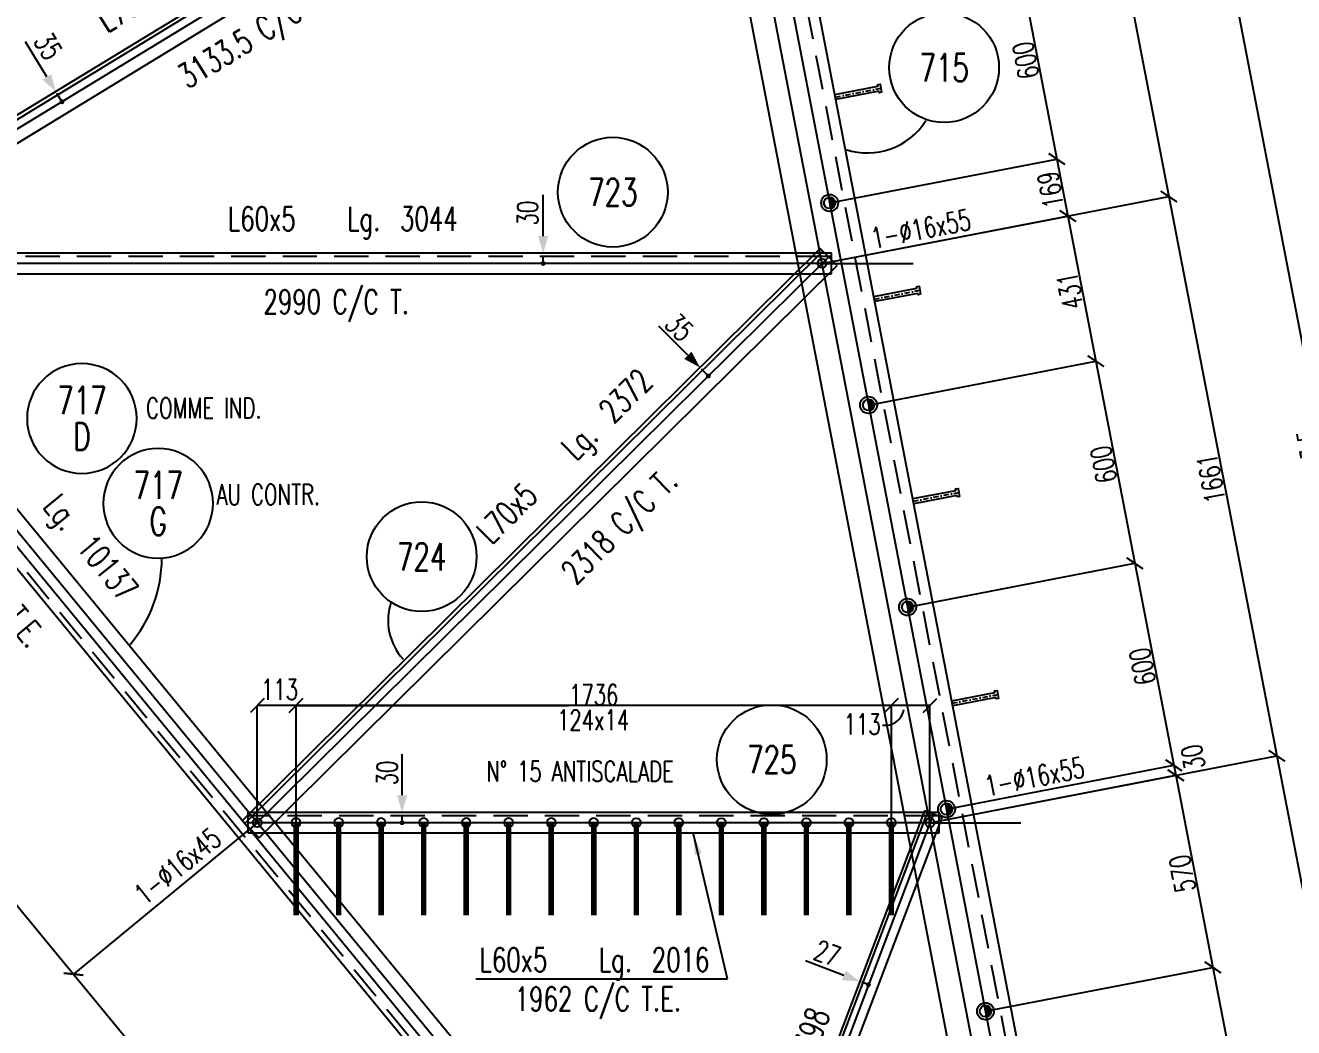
# Model space of a CAD drawing. Extents: x 686686 to 702906, y -4957 to 6593.
# Drawn here: x 693424 to 697122, y -181 to 2741 of the extents above; entities that cross this region are included whole.
import ezdxf
from ezdxf.enums import TextEntityAlignment as Align

# ---------------------------------------------------------------- set-up
doc = ezdxf.new("R2010")
doc.units = 0
doc.header["$LTSCALE"] = 200
doc.header["$MEASUREMENT"] = 0
doc.linetypes.add('DASHDOT', pattern=[1, 0.5, -0.25, 0, -0.25])
doc.linetypes.add('DASHED', pattern=[0.75, 0.5, -0.25])
doc.layers.get('0').update_dxf_attribs({"linetype": 'CONTINUOUS'})
for name, color, linetype in [('ASSI', 6, 'CONTINUOUS'), ('BOLLINI_1', 7, 'CONTINUOUS'), ('BOLLINI_5', 7, 'CONTINUOUS'), ('Echelon', 1, 'CONTINUOUS'), ('FORI', 2, 'CONTINUOUS'), ('LINEA_ANG', 2, 'CONTINUOUS'), ('LS', 7, 'CONTINUOUS'), ('MZ', 6, 'DASHDOT'), ('QT_MAL', 7, 'CONTINUOUS'), ('QT_MPR', 7, 'CONTINUOUS'), ('QT_MSP', 7, 'CONTINUOUS'), ('TESTI_A_P', 7, 'CONTINUOUS'), ('TRAT-Y', 7, 'DASHED')]:
    doc.layers.add(name, color=color, linetype=linetype)
doc.styles.add('QUOTE', font='ROMANS8.SHX', dxfattribs={"width": 0.7})
doc.styles.add('RQL', font='ROMANS8.SHX', dxfattribs={"width": 0.7})
doc.styles.add('RS', font='ROMANS8.shx', dxfattribs={"width": 0.7})
doc.styles.get("Standard").update_dxf_attribs({"font": 'ROMANS8.SHX', "width": 0.7})
doc.dimstyles.new('FRECCE1', dxfattribs={"dimtxt": 60, "dimasz": 6.66, "dimexe": 0, "dimexo": 0, "dimgap": 1, "dimtad": 1, "dimzin": 0, "dimdsep": 46, "dimtxsty": 'RS', "dimblk1": 'QUOTP', "dimblk2": 'QUOTF', "dimsah": 1, "dimcen": 0, "dimclrd": 2, "dimclre": 2, "dimclrt": 7, "dimadec": 0, "dimazin": 0, "dimtfac": 1, "dimtix": 1, "dimtmove": 2, "dimatfit": 3, "dimldrblk": 'QUOTP', "dimfxl": 1, "dimtolj": 1, "dimtzin": 0, "dimarcsym": 0})
doc.dimstyles.new('TRATTO', dxfattribs={"dimscale": 0, "dimtxt": 60, "dimasz": 40, "dimexe": 0, "dimexo": 0, "dimgap": 5, "dimtad": 1, "dimrnd": 0.5, "dimdsep": 46, "dimtxsty": 'RS', "dimblk1": 'OBLIQUE', "dimblk2": 'OBLIQUE', "dimsah": 1, "dimcen": 0.09, "dimclrd": 2, "dimclre": 2, "dimclrt": 7, "dimadec": 0, "dimazin": 0, "dimtfac": 1, "dimtix": 1, "dimtmove": 2, "dimatfit": 3, "dimfxl": 1, "dimtolj": 1, "dimtzin": 0, "dimarcsym": 0})

# ---------------------------------------------------------------- blocks, each defined once
blk = doc.blocks.new('ASSE98')
blk.add_line((0, 0), (1, 0))
at = {"color": 7, "style": 'QUOTE', "width": 0.5, "flags": 1}
for tag, p in [('TI', (1.38308, 6.82731)), ('DI_S', (1.38308, 6.42178)), ('D_S', (1.38308, 6.02092)), ('E_S', (1.38308, 5.68065)), ('NFORI', (1.36454, 5.29792)), ('ALAR', (1.36349, 4.93246)), ('FAM', (1.3775, 4.54645)), ('ALA', (1.38308, 4.19257)), ('DISP2', (1.38308, 3.84971)), ('DISP1', (1.38308, 3.50686)), ('PINZAF', (1.38308, 3.164)), ('PINZAI', (1.38308, 2.82114)), ('TRP', (1.38308, 2.47829)), ('NP', (1.38308, 2.13543)), ('SV', (1.38308, 1.79257)), ('PESO', (1.38308, 1.44971)), ('QUA', (1.38308, 1.10686)), ('LUN', (1.38308, 0.764)), ('PROF', (1.38308, 0.42114)), ('POS', (1.38308, 0.07829))]:
    blk.add_attdef(tag, p, '', height=0.2, dxfattribs=at)
at = {"color": 7, "flags": 1}
for tag, p in [('LAV1', (3.07431, 6.82847)), ('LAV2', (3.07431, 6.49513)), ('LAV3', (3.07431, 6.1618)), ('LAV4', (3.07431, 5.82847)), ('LAV5', (3.07431, 5.49513)), ('LAV6', (3.07431, 5.1618)), ('LAV7', (3.07431, 4.82847)), ('LAV8', (3.07431, 4.49513)), ('LAV9', (3.07431, 4.1618)), ('LAV10', (3.07431, 3.82847))]:
    blk.add_attdef(tag, p, '', height=0.2, dxfattribs=at)
blk = doc.blocks.new('16')
blk.add_circle((0, 0), 1)
blk = doc.blocks.new('P20')
at = {"color": 0}
for p, q in [((0, 0.98), (0.02, 1)), ((0, 0.94), (0.06, 1)), ((1, -0.01), (0, 0.99)), ((0, 0.89), (0.1, 0.99)), ((0, 0.85), (0.14, 0.99)), ((0, 0.8), (0.18, 0.98)), ((0, 0.76), (0.22, 0.98)), ((0, 0.71), (0.25, 0.97)), ((0, 0.67), (0.29, 0.96)), ((1, -0.05), (0, 0.95)), ((0, 0.62), (0.32, 0.95)), ((0, 0.58), (0.36, 0.93)), ((0, 0.53), (0.39, 0.92)), ((0, 0.49), (0.42, 0.91)), ((1, -0.09), (0, 0.9)), ((0, 0.44), (0.45, 0.89)), ((0, 0.4), (0.48, 0.88)), ((0.99, -0.13), (0, 0.86)), ((0, 0.35), (0.51, 0.86)), ((0, 0.31), (0.54, 0.84)), ((0, 0.26), (0.56, 0.83)), ((0.99, -0.17), (0, 0.81)), ((0, 0.22), (0.59, 0.81)), ((0, 0.17), (0.61, 0.79)), ((0.98, -0.21), (0, 0.77)), ((0, 0.13), (0.64, 0.77)), ((0, 0.08), (0.66, 0.75)), ((0, 0.04), (0.69, 0.73)), ((0.97, -0.25), (0, 0.72)), ((0, -0.01), (0.71, 0.7)), ((0.96, -0.28), (0, 0.68)), ((0, -0.05), (0.73, 0.68)), ((0, -0.1), (0.75, 0.66)), ((0.95, -0.32), (0, 0.63)), ((0, -0.14), (0.77, 0.63)), ((0, -0.19), (0.79, 0.61)), ((0.94, -0.35), (0, 0.59)), ((0, -0.23), (0.81, 0.58)), ((0, -0.28), (0.83, 0.56)), ((0.92, -0.38), (0, 0.54)), ((0, -0.32), (0.85, 0.53)), ((0.91, -0.41), (0, 0.5)), ((0, -0.36), (0.87, 0.5)), ((0, -0.41), (0.88, 0.47)), ((0.9, -0.44), (0, 0.45)), ((0, -0.45), (0.9, 0.44)), ((0.88, -0.47), (0, 0.41)), ((0, -0.5), (0.91, 0.41)), ((0, -0.54), (0.92, 0.38)), ((0.87, -0.5), (0, 0.36)), ((0, -0.59), (0.94, 0.35)), ((0.85, -0.53), (0, 0.32)), ((0, -0.63), (0.95, 0.31)), ((0, -0.68), (0.96, 0.28)), ((0.83, -0.56), (0, 0.27)), ((0, -0.72), (0.97, 0.25)), ((0.81, -0.58), (0, 0.23)), ((0, -0.77), (0.98, 0.21)), ((0.79, -0.61), (0, 0.18)), ((0, -0.81), (0.99, 0.17)), ((0.77, -0.63), (0, 0.14)), ((0, -0.86), (0.99, 0.13)), ((0.75, -0.66), (0, 0.09)), ((0, -0.9), (1, 0.09)), ((0.73, -0.68), (0, 0.05)), ((0, -0.95), (1, 0.05)), ((0.71, -0.7), (0, 0.01)), ((0, -0.99), (1, 0.01)), ((1, 0.04), (0.04, 1)), ((1, 0.09), (0.09, 1)), ((0.99, 0.14), (0.14, 0.99)), ((0.98, 0.19), (0.19, 0.98)), ((0.97, 0.25), (0.25, 0.97)), ((0.95, 0.31), (0.31, 0.95)), ((0.92, 0.38), (0.38, 0.92)), ((0.88, 0.47), (0.47, 0.88)), ((0.81, 0.59), (0.59, 0.81)), ((0.69, -0.73), (0, -0.04)), ((0.66, -0.75), (0, -0.08)), ((0.64, -0.77), (0, -0.13)), ((0.61, -0.79), (0, -0.17)), ((0.59, -0.81), (0, -0.22)), ((0.56, -0.83), (0, -0.26)), ((0.54, -0.84), (0, -0.31)), ((0.51, -0.86), (0, -0.35)), ((0.48, -0.88), (0, -0.4)), ((0.45, -0.89), (0, -0.44)), ((0.42, -0.91), (0, -0.49)), ((0.39, -0.92), (0, -0.53)), ((0.36, -0.93), (0, -0.58)), ((0.32, -0.95), (0, -0.62)), ((0.29, -0.96), (0, -0.67)), ((0.25, -0.97), (0, -0.71)), ((0.22, -0.98), (0, -0.76)), ((0.18, -0.98), (0, -0.8)), ((0.14, -0.99), (0, -0.85)), ((0.1, -0.99), (0, -0.89)), ((0.04, -1), (1, -0.04)), ((0.09, -1), (1, -0.09)), ((0.14, -0.99), (0.99, -0.14)), ((0.19, -0.98), (0.98, -0.19)), ((0.25, -0.97), (0.97, -0.25)), ((0.31, -0.95), (0.95, -0.31)), ((0.38, -0.92), (0.92, -0.38)), ((0.47, -0.88), (0.88, -0.47)), ((0.59, -0.81), (0.81, -0.59))]:
    blk.add_line(p, q, dxfattribs=at)
for radius in [1.5, 1]:
    blk.add_circle((0, 0), radius)
blk = doc.blocks.new('A$C6E393FD9')
at = {"layer": 'Echelon', "color": 3}
blk.add_lwpolyline([(2.5, 0), (0, 19.8), (168.6, 41.4), (167.9, 47.2), (177.8, 48.5), (181.8, 17.1), (171.9, 15.8), (171.2, 21.6), (2.5, 0)], close=True, dxfattribs=at)
at = {"layer": 'MZ', "ltscale": 0.2}
blk.add_line((1.3, 9.9), (179.8, 32.8), dxfattribs=at)
blk = doc.blocks.new('_OBLIQUE')
at = {"color": 0, "linetype": 'ByBlock'}
blk.add_line((-0.5, -0.5), (0.5, 0.5), dxfattribs=at)
blk = doc.blocks.new('*D58')
at = {"layer": 'QT_MPR', "color": 2, "lineweight": -2, "transparency": 16777216}
for p, q in [((695174.5, 5308.5), (696426.5, 5549.9)), ((696426.5, 5549.9), (697998.8, -2603.1)), ((696746.8, -2844.6), (697998.8, -2603.1))]:
    blk.add_line(p, q, dxfattribs=at)
at = {"layer": 'QT_MPR', "color": 2, "lineweight": -2, "transparency": 16777216, "xscale": 40, "yscale": 40, "zscale": 40}
for p, rotation in [((696426.5, 5549.9), 100.9154326102449), ((697998.8, -2603.1), 280.9154326102449)]:
    blk.add_blockref('_OBLIQUE', p, dxfattribs=dict(at, rotation=rotation))
at = {"layer": 'QT_MPR', "color": 7, "transparency": 16777216, "insert": (697178.3, 1466.8), "char_height": 60, "attachment_point": 5, "rotation": 100.9154, "style": 'RS'}
blk.add_mtext('\\A1;8303.5', dxfattribs=at)
blk = doc.blocks.new('*D69')
at = {"layer": 'QT_MPR', "color": 2, "lineweight": -2, "transparency": 16777216}
for p, q in [((695433, 3677.9), (696444.4, 3872.9)), ((696444.4, 3872.9), (696758.8, 2242.3)), ((695747.5, 2047.2), (696758.8, 2242.3))]:
    blk.add_line(p, q, dxfattribs=at)
at = {"layer": 'QT_MPR', "color": 2, "lineweight": -2, "transparency": 16777216, "xscale": 40, "yscale": 40, "zscale": 40}
for p, rotation in [((696444.4, 3872.9), 100.9154326102449), ((696758.8, 2242.3), 280.9154326102449)]:
    blk.add_blockref('_OBLIQUE', p, dxfattribs=dict(at, rotation=rotation))
at = {"layer": 'QT_MPR', "color": 7, "transparency": 16777216, "insert": (696567.2, 3051), "char_height": 60, "attachment_point": 5, "rotation": 100.9154, "style": 'RS'}
blk.add_mtext('\\A1;1660.5', dxfattribs=at)
blk = doc.blocks.new('*D70')
at = {"layer": 'QT_MPR', "color": 2, "lineweight": -2, "transparency": 16777216}
for p, q in [((695747.5, 2047.2), (696758.8, 2242.3)), ((696758.8, 2242.3), (697073.3, 611.7)), ((696061.9, 416.6), (697073.3, 611.7))]:
    blk.add_line(p, q, dxfattribs=at)
at = {"layer": 'QT_MPR', "color": 2, "lineweight": -2, "transparency": 16777216, "xscale": 40, "yscale": 40, "zscale": 40}
for p, rotation in [((696758.8, 2242.3), 100.9154326102449), ((697073.3, 611.7), 280.9154326102449)]:
    blk.add_blockref('_OBLIQUE', p, dxfattribs=dict(at, rotation=rotation))
at = {"layer": 'QT_MPR', "color": 7, "transparency": 16777216, "insert": (696881.7, 1420.4), "char_height": 60, "attachment_point": 5, "rotation": 100.9154, "style": 'RS'}
blk.add_mtext('\\A1;1661', dxfattribs=at)
blk = doc.blocks.new('*D71')
at = {"layer": 'QT_MPR', "color": 2, "lineweight": -2, "transparency": 16777216}
for p, q in [((696061.9, 416.6), (697073.3, 611.7)), ((697073.3, 611.7), (697387.7, -1018.9)), ((696376.4, -1214), (697387.7, -1018.9))]:
    blk.add_line(p, q, dxfattribs=at)
at = {"layer": 'QT_MPR', "color": 2, "lineweight": -2, "transparency": 16777216, "xscale": 40, "yscale": 40, "zscale": 40}
for p, rotation in [((697073.3, 611.7), 100.9154326102449), ((697387.7, -1018.9), 280.9154326102449)]:
    blk.add_blockref('_OBLIQUE', p, dxfattribs=dict(at, rotation=rotation))
at = {"layer": 'QT_MPR', "color": 7, "transparency": 16777216, "insert": (697196.1, -210.3), "char_height": 60, "attachment_point": 5, "rotation": 100.9154, "style": 'RS'}
blk.add_mtext('\\A1;1660.5', dxfattribs=at)
blk = doc.blocks.new('*D82')
at = {"layer": 'QT_MSP', "color": 2, "lineweight": -2, "transparency": 16777216}
for p, q in [((695655.8, 2812.7), (696318.6, 2940.6)), ((696318.6, 2940.6), (696432.3, 2351.4)), ((695769.5, 2223.6), (696432.3, 2351.4))]:
    blk.add_line(p, q, dxfattribs=at)
at = {"layer": 'QT_MSP', "color": 2, "lineweight": -2, "transparency": 16777216, "xscale": 40, "yscale": 40, "zscale": 40}
for p, rotation in [((696318.6, 2940.6), 100.9154326102449), ((696432.3, 2351.4), 280.9154326102449)]:
    blk.add_blockref('_OBLIQUE', p, dxfattribs=dict(at, rotation=rotation))
at = {"layer": 'QT_MSP', "color": 7, "transparency": 16777216, "insert": (696341.1, 2639.4), "char_height": 60, "attachment_point": 5, "rotation": 100.9154, "style": 'RS'}
blk.add_mtext('\\A1;600', dxfattribs=at)
blk = doc.blocks.new('*D83')
at = {"layer": 'QT_MSP', "color": 2, "lineweight": -2, "transparency": 16777216}
for p, q in [((695769.5, 2223.6), (696432.3, 2351.4)), ((696432.3, 2351.4), (696464.3, 2185.5)), ((695747.5, 2047.2), (696464.3, 2185.5))]:
    blk.add_line(p, q, dxfattribs=at)
at = {"layer": 'QT_MSP', "color": 2, "lineweight": -2, "transparency": 16777216, "xscale": 40, "yscale": 40, "zscale": 40}
for p, rotation in [((696432.3, 2351.4), 100.9154326102449), ((696464.3, 2185.5), 280.9154326102449)]:
    blk.add_blockref('_OBLIQUE', p, dxfattribs=dict(at, rotation=rotation))
at = {"layer": 'QT_MSP', "color": 7, "transparency": 16777216, "insert": (696413.9, 2261.8), "char_height": 60, "attachment_point": 5, "rotation": 100.9154, "style": 'RS'}
blk.add_mtext('\\A1;169', dxfattribs=at)
blk = doc.blocks.new('*D84')
at = {"layer": 'QT_MSP', "color": 2, "lineweight": -2, "transparency": 16777216}
for p, q in [((695747.5, 2047.2), (696464.3, 2185.5)), ((696464.3, 2185.5), (696545.9, 1762.3)), ((695883.1, 1634.4), (696545.9, 1762.3))]:
    blk.add_line(p, q, dxfattribs=at)
at = {"layer": 'QT_MSP', "color": 2, "lineweight": -2, "transparency": 16777216, "xscale": 40, "yscale": 40, "zscale": 40}
for p, rotation in [((696464.3, 2185.5), 100.9154326102449), ((696545.9, 1762.3), 280.9154326102449)]:
    blk.add_blockref('_OBLIQUE', p, dxfattribs=dict(at, rotation=rotation))
at = {"layer": 'QT_MSP', "color": 7, "transparency": 16777216, "insert": (696470.7, 1967.2), "char_height": 60, "attachment_point": 5, "rotation": 100.9154, "style": 'RS'}
blk.add_mtext('\\A1;431', dxfattribs=at)
blk = doc.blocks.new('*D85')
at = {"layer": 'QT_MSP', "color": 2, "lineweight": -2, "transparency": 16777216}
for p, q in [((695883.1, 1634.4), (696545.9, 1762.3)), ((696545.9, 1762.3), (696659.5, 1173.1)), ((695996.7, 1045.3), (696659.5, 1173.1))]:
    blk.add_line(p, q, dxfattribs=at)
at = {"layer": 'QT_MSP', "color": 2, "lineweight": -2, "transparency": 16777216, "xscale": 40, "yscale": 40, "zscale": 40}
for p, rotation in [((696545.9, 1762.3), 100.9154326102449), ((696659.5, 1173.1), 280.9154326102449)]:
    blk.add_blockref('_OBLIQUE', p, dxfattribs=dict(at, rotation=rotation))
at = {"layer": 'QT_MSP', "color": 7, "transparency": 16777216, "insert": (696568.3, 1461.1), "char_height": 60, "attachment_point": 5, "rotation": 100.9154, "style": 'RS'}
blk.add_mtext('\\A1;600', dxfattribs=at)
blk = doc.blocks.new('*D86')
at = {"layer": 'QT_MSP', "color": 2, "lineweight": -2, "transparency": 16777216}
for p, q in [((695996.7, 1045.3), (696659.5, 1173.1)), ((696659.5, 1173.1), (696773.1, 584)), ((696110.3, 456.2), (696773.1, 584))]:
    blk.add_line(p, q, dxfattribs=at)
at = {"layer": 'QT_MSP', "color": 2, "lineweight": -2, "transparency": 16777216, "xscale": 40, "yscale": 40, "zscale": 40}
for p, rotation in [((696659.5, 1173.1), 100.9154326102449), ((696773.1, 584), 280.9154326102449)]:
    blk.add_blockref('_OBLIQUE', p, dxfattribs=dict(at, rotation=rotation))
at = {"layer": 'QT_MSP', "color": 7, "transparency": 16777216, "insert": (696681.9, 871.9), "char_height": 60, "attachment_point": 5, "rotation": 100.9154, "style": 'RS'}
blk.add_mtext('\\A1;600', dxfattribs=at)
blk = doc.blocks.new('*D87')
at = {"layer": 'QT_MSP', "color": 2, "lineweight": -2, "transparency": 16777216}
for p, q in [((696061.9, 416.6), (696778.7, 554.9)), ((696110.3, 456.2), (696773.1, 584)), ((696773.1, 584), (696778.7, 554.9))]:
    blk.add_line(p, q, dxfattribs=at)
at = {"layer": 'QT_MSP', "color": 2, "lineweight": -2, "transparency": 16777216, "xscale": 40, "yscale": 40, "zscale": 40}
for p, rotation in [((696773.1, 584), 100.9154326102449), ((696778.7, 554.9), 280.9154326102449)]:
    blk.add_blockref('_OBLIQUE', p, dxfattribs=dict(at, rotation=rotation))
at = {"layer": 'QT_MSP', "color": 7, "transparency": 16777216, "insert": (696829.2, 607.7), "char_height": 60, "attachment_point": 5, "rotation": 100.9154, "style": 'RS'}
blk.add_mtext('\\A1;30', dxfattribs=at)
blk = doc.blocks.new('*D88')
at = {"layer": 'QT_MSP', "color": 2, "lineweight": -2, "transparency": 16777216}
for p, q in [((696061.9, 416.6), (696778.7, 554.9)), ((696778.7, 554.9), (696886.7, -5.2)), ((696223.9, -133), (696886.7, -5.2))]:
    blk.add_line(p, q, dxfattribs=at)
at = {"layer": 'QT_MSP', "color": 2, "lineweight": -2, "transparency": 16777216, "xscale": 40, "yscale": 40, "zscale": 40}
for p, rotation in [((696778.7, 554.9), 100.9154326102449), ((696886.7, -5.2), 280.9154326102449)]:
    blk.add_blockref('_OBLIQUE', p, dxfattribs=dict(at, rotation=rotation))
at = {"layer": 'QT_MSP', "color": 7, "transparency": 16777216, "insert": (696798.3, 268.2), "char_height": 60, "attachment_point": 5, "rotation": 100.9154, "style": 'RS'}
blk.add_mtext('\\A1;570', dxfattribs=at)
blk = doc.blocks.new('*D89')
at = {"layer": 'QT_MSP', "color": 2, "lineweight": -2, "transparency": 16777216}
for p, q in [((696223.9, -133), (696886.7, -5.2)), ((696886.7, -5.2), (697000.3, -594.3)), ((696337.5, -722.1), (697000.3, -594.3))]:
    blk.add_line(p, q, dxfattribs=at)
at = {"layer": 'QT_MSP', "color": 2, "lineweight": -2, "transparency": 16777216, "xscale": 40, "yscale": 40, "zscale": 40}
for p, rotation in [((696886.7, -5.2), 100.9154326102449), ((697000.3, -594.3), 280.9154326102449)]:
    blk.add_blockref('_OBLIQUE', p, dxfattribs=dict(at, rotation=rotation))
at = {"layer": 'QT_MSP', "color": 7, "transparency": 16777216, "insert": (696909.2, -306.4), "char_height": 60, "attachment_point": 5, "rotation": 100.9154, "style": 'RS'}
blk.add_mtext('\\A1;600', dxfattribs=at)
blk = doc.blocks.new('*D102')
at = {"layer": 'QT_MPR', "color": 2, "lineweight": -2, "transparency": 16777216}
for p, q in [((698044.9, 4181.6), (697033.5, 3986.5)), ((697033.5, 3986.5), (697348, 2355.9)), ((698359.3, 2550.9), (697348, 2355.9))]:
    blk.add_line(p, q, dxfattribs=at)
at = {"layer": 'QT_MPR', "color": 2, "lineweight": -2, "transparency": 16777216, "xscale": 40, "yscale": 40, "zscale": 40}
for p, rotation in [((697033.5, 3986.5), 100.9154326102486), ((697348, 2355.9), 280.9154326102486)]:
    blk.add_blockref('_OBLIQUE', p, dxfattribs=dict(at, rotation=rotation))
at = {"layer": 'QT_MPR', "color": 7, "transparency": 16777216, "insert": (697156.4, 3164.6), "char_height": 60, "attachment_point": 5, "rotation": 100.9154, "style": 'RS'}
blk.add_mtext('\\A1;1660.5', dxfattribs=at)
blk = doc.blocks.new('*D139')
at = {"layer": 'QT_MPR', "color": 2, "lineweight": -2, "transparency": 16777216}
for p, q in [((692757.4, 2047.2), (692221.4, 1605.9)), ((692221.4, 1605.9), (693564.2, -24.7)), ((694100.2, 416.6), (693564.2, -24.7))]:
    blk.add_line(p, q, dxfattribs=at)
at = {"layer": 'QT_MPR', "color": 2, "lineweight": -2, "transparency": 16777216, "xscale": 40, "yscale": 40, "zscale": 40}
for p, rotation in [((692221.4, 1605.9), 129.4706729200938), ((693564.2, -24.7), 309.4706729200938)]:
    blk.add_blockref('_OBLIQUE', p, dxfattribs=dict(at, rotation=rotation))
at = {"layer": 'QT_MPR', "color": 7, "transparency": 16777216, "insert": (692919.8, 812.8), "char_height": 60, "attachment_point": 5, "rotation": 309.4707, "style": 'RS'}
blk.add_mtext('\\A1;2112', dxfattribs=at)
blk = doc.blocks.new('*D140')
at = {"layer": 'QT_MPR', "color": 2, "lineweight": -2, "transparency": 16777216}
for p, q in [((694100.2, 416.6), (693564.2, -24.7)), ((693564.2, -24.7), (694907, -1655.3)), ((695442.9, -1214), (694907, -1655.3))]:
    blk.add_line(p, q, dxfattribs=at)
at = {"layer": 'QT_MPR', "color": 2, "lineweight": -2, "transparency": 16777216, "xscale": 40, "yscale": 40, "zscale": 40}
for p, rotation in [((693564.2, -24.7), 129.4706729200938), ((694907, -1655.3), 309.4706729200938)]:
    blk.add_blockref('_OBLIQUE', p, dxfattribs=dict(at, rotation=rotation))
at = {"layer": 'QT_MPR', "color": 7, "transparency": 16777216, "insert": (694262.6, -817.8), "char_height": 60, "attachment_point": 5, "rotation": 309.4707, "style": 'RS'}
blk.add_mtext('\\A1;2112.5', dxfattribs=at)
blk = doc.blocks.new('QUOTP')
at = {"layer": 'ASSI', "color": 2, "const_width": 1.07}
blk.add_lwpolyline([(-0.53, 0, 1), (0.53, 0, 1)], format="xyb", close=True, dxfattribs=at)
blk = doc.blocks.new('QUOTF')
at = {"layer": 'LS', "color": 2}
blk.add_line((7.5, 0), (25.5, 0), dxfattribs=at)
blk.add_solid([(7.5, 2.25), (0, 0), (7.5, -2.25)], dxfattribs=at)
blk = doc.blocks.new('*D159')
at = {"layer": 'QT_MAL', "color": 2, "lineweight": -2, "transparency": 16777216}
blk.add_line((693527.4, 2524.3), (693516.1, 2542.8), dxfattribs=at)
at = {"layer": 'QT_MAL', "color": 2, "lineweight": -2, "transparency": 16777216, "xscale": 6.66, "yscale": 6.66, "zscale": 6.66}
for name, p, rotation in [('QUOTF', (693512.6, 2548.5), 121.3597007978445), ('QUOTP', (693530.8, 2518.6), 301.3597007978445)]:
    blk.add_blockref(name, p, dxfattribs=dict(at, rotation=rotation))
at = {"layer": 'QT_MAL', "color": 7, "transparency": 16777216, "insert": (693490.6, 2680.7), "char_height": 60, "attachment_point": 5, "rotation": 301.3597, "style": 'RS'}
blk.add_mtext('\\A1;35', dxfattribs=at)
blk = doc.blocks.new('YYY')
blk.add_circle((0, 0), 8)
at = {"color": 3, "style": 'RQL', "width": 0.7}
for tag, p in [('POS3', (0, 0.65)), ('POS2', (0, -4.63))]:
    blk.add_attdef(tag, text='', height=4, dxfattribs=at).set_placement(p, align=Align.CENTER)
at = {"style": 'RQL', "width": 0.7, "flags": 1}
blk.add_attdef('TIPO', text='', height=3, dxfattribs=at).set_placement((0, 0), align=Align.MIDDLE_CENTER)
blk = doc.blocks.new('*D161')
at = {"layer": 'QT_MAL', "color": 2, "lineweight": -2, "transparency": 16777216}
blk.add_line((694934, 2053.9), (694934, 2070.6), dxfattribs=at)
at = {"layer": 'QT_MAL', "color": 2, "lineweight": -2, "transparency": 16777216, "xscale": 6.66, "yscale": 6.66, "zscale": 6.66}
for name, p, rotation in [('QUOTF', (694934, 2077.2), 90), ('QUOTP', (694934, 2047.2), 270)]:
    blk.add_blockref(name, p, dxfattribs=dict(at, rotation=rotation))
at = {"layer": 'QT_MAL', "color": 7, "transparency": 16777216, "insert": (694888.7, 2193.8), "char_height": 60, "attachment_point": 5, "rotation": 90, "style": 'RS'}
blk.add_mtext('\\A1;30', dxfattribs=at)
blk = doc.blocks.new('*D162')
at = {"layer": 'QT_MAL', "color": 2, "lineweight": -2, "transparency": 16777216}
for p, q in [((695391.2, 1743.8), (695391.2, 1743.8)), ((695411.1, 1723.7), (695395.9, 1739.1)), ((695415.8, 1719), (695415.8, 1719))]:
    blk.add_line(p, q, dxfattribs=at)
at = {"layer": 'QT_MAL', "color": 2, "lineweight": -2, "transparency": 16777216, "xscale": 6.66, "yscale": 6.66, "zscale": 6.66}
for name, p, rotation in [('QUOTF', (695391.2, 1743.8), 134.7084545264769), ('QUOTP', (695415.8, 1719), 314.7084545264769)]:
    blk.add_blockref(name, p, dxfattribs=dict(at, rotation=rotation))
at = {"layer": 'QT_MAL', "color": 7, "transparency": 16777216, "insert": (695331.3, 1861.4), "char_height": 60, "attachment_point": 5, "rotation": 314.7085, "style": 'RS'}
blk.add_mtext('\\A1;35', dxfattribs=at)
blk = doc.blocks.new('*D163')
at = {"layer": 'QT_MSP', "color": 2, "lineweight": -2, "transparency": 16777216}
for p, q in [((695949.5, 416.6), (695949.5, 758.4)), ((696061.9, 758.4), (695949.5, 758.4)), ((696061.9, 416.6), (696061.9, 758.4))]:
    blk.add_line(p, q, dxfattribs=at)
at = {"layer": 'QT_MSP', "color": 2, "lineweight": -2, "transparency": 16777216, "xscale": 40, "yscale": 40, "zscale": 40, "rotation": 180}
blk.add_blockref('_OBLIQUE', (695949.5, 758.4), dxfattribs=at)
at = {"layer": 'QT_MSP', "color": 2, "lineweight": -2, "transparency": 16777216, "xscale": 40, "yscale": 40, "zscale": 40}
blk.add_blockref('_OBLIQUE', (696061.9, 758.4), dxfattribs=at)
at = {"layer": 'QT_MSP', "color": 7, "transparency": 16777216, "insert": (695864.5, 703.8), "char_height": 60, "attachment_point": 5, "style": 'RS'}
blk.add_mtext('\\A1;113', dxfattribs=at)
blk = doc.blocks.new('*D164')
at = {"layer": 'QT_MSP', "color": 2, "lineweight": -2, "transparency": 16777216}
for p, q in [((694213.5, 416.6), (694213.5, 758.4)), ((695949.5, 758.4), (694213.5, 758.4)), ((695949.5, 416.6), (695949.5, 758.4))]:
    blk.add_line(p, q, dxfattribs=at)
at = {"layer": 'QT_MSP', "color": 2, "lineweight": -2, "transparency": 16777216, "xscale": 40, "yscale": 40, "zscale": 40, "rotation": 180}
blk.add_blockref('_OBLIQUE', (694213.5, 758.4), dxfattribs=at)
at = {"layer": 'QT_MSP', "color": 2, "lineweight": -2, "transparency": 16777216, "xscale": 40, "yscale": 40, "zscale": 40}
blk.add_blockref('_OBLIQUE', (695949.5, 758.4), dxfattribs=at)
at = {"layer": 'QT_MSP', "color": 7, "transparency": 16777216, "insert": (695079.6, 716), "char_height": 60, "attachment_point": 5, "style": 'RS'}
blk.add_mtext('\\A1;124x14', dxfattribs=at)
blk = doc.blocks.new('*D165')
at = {"layer": 'QT_MSP', "color": 2, "lineweight": -2, "transparency": 16777216}
for p, q in [((694213.5, 416.6), (694213.5, 758.4)), ((694213.5, 758.4), (695007.5, 758.4)), ((695949.5, 758.4), (695155.5, 758.4)), ((695949.5, 416.6), (695949.5, 758.4))]:
    blk.add_line(p, q, dxfattribs=at)
at = {"layer": 'QT_MSP', "color": 2, "lineweight": -2, "transparency": 16777216, "xscale": 40, "yscale": 40, "zscale": 40, "rotation": 180}
blk.add_blockref('_OBLIQUE', (694213.5, 758.4), dxfattribs=at)
at = {"layer": 'QT_MSP', "color": 2, "lineweight": -2, "transparency": 16777216, "xscale": 40, "yscale": 40, "zscale": 40}
blk.add_blockref('_OBLIQUE', (695949.5, 758.4), dxfattribs=at)
at = {"layer": 'QT_MSP', "color": 7, "transparency": 16777216, "insert": (695081.5, 789.4), "char_height": 60, "attachment_point": 5, "style": 'RS'}
blk.add_mtext('\\A1;1736', dxfattribs=at)
blk = doc.blocks.new('*D166')
at = {"layer": 'QT_MSP', "color": 2, "lineweight": -2, "transparency": 16777216}
for p, q in [((694100.2, 416.6), (694100.2, 758.4)), ((694213.5, 758.4), (694100.2, 758.4)), ((694213.5, 416.6), (694213.5, 758.4))]:
    blk.add_line(p, q, dxfattribs=at)
at = {"layer": 'QT_MSP', "color": 2, "lineweight": -2, "transparency": 16777216, "xscale": 40, "yscale": 40, "zscale": 40, "rotation": 180}
blk.add_blockref('_OBLIQUE', (694100.2, 758.4), dxfattribs=at)
at = {"layer": 'QT_MSP', "color": 2, "lineweight": -2, "transparency": 16777216, "xscale": 40, "yscale": 40, "zscale": 40}
blk.add_blockref('_OBLIQUE', (694213.5, 758.4), dxfattribs=at)
at = {"layer": 'QT_MSP', "color": 7, "transparency": 16777216, "insert": (694165.3, 805.2), "char_height": 60, "attachment_point": 5, "style": 'RS'}
blk.add_mtext('\\A1;113', dxfattribs=at)
blk = doc.blocks.new('*D167')
at = {"layer": 'QT_MAL', "color": 2, "lineweight": -2, "transparency": 16777216}
blk.add_line((694522.5, 423.3), (694522.5, 440), dxfattribs=at)
at = {"layer": 'QT_MAL', "color": 2, "lineweight": -2, "transparency": 16777216, "xscale": 6.66, "yscale": 6.66, "zscale": 6.66}
for name, p, rotation in [('QUOTF', (694522.5, 446.6), 90), ('QUOTP', (694522.5, 416.6), 270)]:
    blk.add_blockref(name, p, dxfattribs=dict(at, rotation=rotation))
at = {"layer": 'QT_MAL', "color": 7, "transparency": 16777216, "insert": (694479, 561.6), "char_height": 60, "attachment_point": 5, "rotation": 90, "style": 'RS'}
blk.add_mtext('\\A1;30', dxfattribs=at)
blk = doc.blocks.new('*D168')
at = {"layer": 'QT_MAL', "color": 2, "lineweight": -2, "transparency": 16777216}
for p, q in [((695857.3, -46.3), (695857.3, -46.3)), ((695876.3, -53.5), (695863.5, -48.7)), ((695882.5, -55.9), (695882.5, -55.9))]:
    blk.add_line(p, q, dxfattribs=at)
at = {"layer": 'QT_MAL', "color": 2, "lineweight": -2, "transparency": 16777216, "xscale": 6.66, "yscale": 6.66, "zscale": 6.66}
for name, p, rotation in [('QUOTF', (695857.3, -46.3), 159.2131920155234), ('QUOTP', (695882.5, -55.9), 339.2131920155234)]:
    blk.add_blockref(name, p, dxfattribs=dict(at, rotation=rotation))
at = {"layer": 'QT_MAL', "color": 7, "transparency": 16777216, "insert": (695762.4, 35.8), "char_height": 60, "attachment_point": 5, "rotation": 339.2132, "style": 'RS'}
blk.add_mtext('\\A1;27', dxfattribs=at)
blk = doc.blocks.new('xxx')
blk.add_circle((0, 0), 8)
at = {"color": 3, "style": 'RQL', "width": 0.7}
blk.add_attdef('POS', text='', height=4, dxfattribs=at).set_placement((0, 0), align=Align.MIDDLE)
at = {"color": 3, "style": 'RQL', "width": 0.7, "flags": 1}
blk.add_attdef('POS1', (-0.39, -5.42), '', height=2, dxfattribs=at)
at = {"style": 'RQL', "width": 0.7, "flags": 1}
blk.add_attdef('TIPO', (-0.39, -8.66), '', height=2, dxfattribs=at)
blk = doc.blocks.new('bull')
at = {"style": 'RS', "width": 0.7, "flags": 1}
for tag, p in [('NN', (-12.25, 0)), ('DIAMETRO', (0, -4.86)), ('SERRAGGIO', (0, -9.71)), ('LUNGHEZZA', (0, -14.57)), ('NB', (0, -19.43)), ('TIPO', (0, -24.12)), ('EL', (-0.14, -29))]:
    blk.add_attdef(tag, p, '', height=3, dxfattribs=at)
at = {"style": 'RS', "width": 0.7}
blk.add_attdef('BULLONE', (0, 0), '', height=3, dxfattribs=at)

msp = doc.modelspace()

# ---------------------------------------------------------------- linework, layer by layer
at = {"layer": 'LINEA_ANG'}
for p, q in [((696746.691, -2447.657), (695124.255, 5965.328)), ((694927.874, 5927.456), (696550.31, -2485.529)), ((696545.248, -2489.649), (690191.595, 5225.992)), ((690079.346, 5189.261), (696523.266, -2635.997)), ((695437.838, 3721.796), (692715.55, 2062.732)), ((692751.979, 2002.958), (695474.266, 3662.022)), ((695774.458, 2077.249), (692730.458, 2077.249)), ((695742.024, 2091.118), (694056.254, 422.417)), ((695791.269, 2041.369), (695742.024, 2091.118)), ((695774.458, 2017.249), (695774.458, 2077.249)), ((694105.499, 372.668), (695791.269, 2041.369)), ((692730.458, 2017.249), (695774.458, 2017.249)), ((696088.919, 446.64), (694072.919, 446.64)), ((694072.919, 446.64), (694072.919, 386.64)), ((696046.258, 451.465), (695408.163, -1229.499)), ((696097.678, 431.946), (696046.258, 451.465)), ((696088.919, 386.64), (696088.919, 446.64)), ((694056.254, 422.417), (694105.499, 372.668)), ((695459.583, -1249.018), (696097.678, 431.946)), ((694072.919, 386.64), (696088.919, 386.64))]:
    msp.add_line(p, q, dxfattribs=at)
at = {"layer": 'LINEA_ANG', "color": 2}
for p, q in [((695443.562, 3712.403), (692721.275, 2053.339)), ((695749.762, 2083.3), (694063.992, 414.599)), ((696054.673, 448.271), (695416.577, -1232.693))]:
    msp.add_line(p, q, dxfattribs=at)
at = {"layer": 'LS', "color": 6}
for p, q in [((695050.602, 5951.125), (696863.62, -3450.103)), ((696746.845, -2844.578), (690032.999, 5308.467)), ((696414.987, -1414.16), (695140.895, 5192.523)), ((696524.842, -2527.792), (691231.447, 3900.31)), ((695471.817, -38.658), (695372.228, 383.371)), ((694738.063, -38.658), (695471.817, -38.658))]:
    msp.add_line(p, q, dxfattribs=at)
at = {"layer": 'LS', "color": 2}
for p, q in [((695747.458, 2047.249), (696012.638, 2047.249)), ((696061.919, 416.64), (696327.1, 416.64))]:
    msp.add_line(p, q, dxfattribs=at)
at = {"layer": 'LS', "color": 6, "const_width": 16}
for points in [[(694213.544, 416.64), (694213.544, 146.64)], [(694461.544, 416.64), (694461.544, 146.64)], [(694709.544, 416.64), (694709.544, 146.64)], [(694957.544, 416.64), (694957.544, 146.64)], [(695205.544, 416.64), (695205.544, 146.64)], [(695453.544, 416.64), (695453.544, 146.64)], [(695701.544, 416.64), (695701.544, 146.64)], [(695949.544, 416.64), (695949.544, 146.64)]]:
    msp.add_lwpolyline(points, dxfattribs=at)
at = {"layer": 'LS', "color": 2, "linetype": 'DASHED', "const_width": 16}
for points in [[(694337.544, 416.64), (694337.544, 146.64)], [(694585.544, 416.64), (694585.544, 146.64)], [(694833.544, 416.64), (694833.544, 146.64)], [(695081.544, 416.64), (695081.544, 146.64)], [(695329.544, 416.64), (695329.544, 146.64)], [(695577.544, 416.64), (695577.544, 146.64)], [(695825.544, 416.64), (695825.544, 146.64)]]:
    msp.add_lwpolyline(points, dxfattribs=at)
at = {"layer": 'LS', "color": 6}
for centre, radius, start, end in [((695879.705, 2570.711), 201.252, 251.634398, 327.809477), ((693431.428, 1188.576), 390.558, 319.725896, 359.797619), ((694649.82, 1006.31), 167.961, 160.969538, 222.405038), ((695931.768, 755.285), 54.755, 260.878367, 350.959235)]:
    msp.add_arc(centre, radius, start, end, dxfattribs=at)
msp.add_solid([(695395.741, 327.271), (695372.228, 383.371), (695376.275, 322.678)], dxfattribs=at)
at = {"layer": 'TRAT-Y'}
for p, q in [((696715.27, -2453.717), (695092.834, 5959.269)), ((690091.697, 5199.432), (696535.617, -2625.826)), ((695774.458, 2067.249), (692730.458, 2067.249)), ((696088.919, 436.64), (694072.919, 436.64))]:
    msp.add_line(p, q, dxfattribs=at)

# ---------------------------------------------------------------- block references
at = {"layer": 'ASSI', "xscale": 8568, "rotation": 100.9154326102449}
msp.add_blockref('ASSE98', (696746.691, -2447.657), dxfattribs=at)
at = {"layer": 'ASSI'}
ref = msp.add_blockref('ASSE98', (690079.346, 5189.261), dxfattribs=dict(at, xscale=10137, zscale=10137, rotation=309.4706729200938))
ref.add_attrib('LUN', '10137', (693570.611, 1218.596), dxfattribs={"layer": '0', "color": 2, "height": 70, "rotation": 309.470673, "style": 'QUOTE', "width": 0.7})
ref.add_attrib('PESO', '10082.5 C/C T.E.', (693057.163, 1377.15), dxfattribs={"layer": '0', "color": 2, "height": 70, "rotation": 309.470673, "style": 'QUOTE', "width": 0.7})
ref.add_attrib('SV', 'Lg.', (693472.631, 1337.579), dxfattribs={"layer": '0', "color": 2, "height": 70, "rotation": 309.470673, "style": 'QUOTE', "width": 0.7})
ref = msp.add_blockref('ASSE98', (695456.052, 3691.909), dxfattribs=dict(at, xscale=3188, zscale=3188, rotation=211.3597007978445))
ref.add_attrib('PROF', 'L70x5', (693661.929, 2718.039), dxfattribs={"layer": '0', "color": 2, "height": 70, "rotation": 31.359701, "style": 'QUOTE', "width": 0.7})
ref.add_attrib('LUN', '3188', (694090.254, 2979.076), dxfattribs={"layer": '0', "color": 2, "height": 70, "rotation": 31.359701, "style": 'QUOTE', "width": 0.7})
ref.add_attrib('PESO', '3133.5 C/C T.', (693897.241, 2554.959), dxfattribs={"layer": '0', "color": 2, "height": 70, "rotation": 31.359701, "style": 'QUOTE', "width": 0.7})
ref.add_attrib('SV', 'Lg.', (693958.637, 2898.864), dxfattribs={"layer": '0', "color": 2, "height": 70, "rotation": 31.359701, "style": 'QUOTE', "width": 0.7})
ref = msp.add_blockref('ASSE98', (695774.458, 2047.249), dxfattribs=dict(at, xscale=3044, zscale=3044, rotation=180))
ref.add_attrib('PROF', 'L60x5', (694015.122, 2142.509), dxfattribs={"layer": '0', "color": 2, "height": 70, "style": 'QUOTE', "width": 0.7})
ref.add_attrib('LUN', '3044', (694516.722, 2142.509), dxfattribs={"layer": '0', "color": 2, "height": 70, "style": 'QUOTE', "width": 0.7})
ref.add_attrib('PESO', '2990 C/C T.', (694118.378, 1900.415), dxfattribs={"layer": '0', "color": 2, "height": 70, "style": 'QUOTE', "width": 0.7})
ref.add_attrib('SV', 'Lg.', (694362.589, 2142.509), dxfattribs={"layer": '0', "color": 2, "height": 70, "style": 'QUOTE', "width": 0.7})
ref = msp.add_blockref('ASSE98', (695766.646, 2066.244), dxfattribs=dict(at, xscale=2372, zscale=2372, rotation=224.7084545264771))
ref.add_attrib('PROF', 'L70x5', (694782.767, 1224.708), dxfattribs={"layer": '0', "color": 2, "height": 70, "rotation": 44.708455, "style": 'QUOTE', "width": 0.7})
ref.add_attrib('LUN', '2372', (695139.252, 1577.583), dxfattribs={"layer": '0', "color": 2, "height": 70, "rotation": 44.708455, "style": 'QUOTE', "width": 0.7})
ref.add_attrib('PESO', '2318 C/C T.', (695029.195, 1107.453), dxfattribs={"layer": '0', "color": 2, "height": 70, "rotation": 44.708455, "style": 'QUOTE', "width": 0.7})
ref.add_attrib('SV', 'Lg.', (695029.71, 1469.151), dxfattribs={"layer": '0', "color": 2, "height": 70, "rotation": 44.708455, "style": 'QUOTE', "width": 0.7})
ref = msp.add_blockref('ASSE98', (696088.919, 416.64), dxfattribs=dict(at, xscale=2016, zscale=2016, rotation=180))
ref.add_attrib('PROF', 'L60x5', (694749.154, -17.786), dxfattribs={"layer": '0', "color": 2, "height": 70, "style": 'QUOTE', "width": 0.7})
ref.add_attrib('LUN', '2016', (695250.754, -17.786), dxfattribs={"layer": '0', "color": 2, "height": 70, "style": 'QUOTE', "width": 0.7})
ref.add_attrib('PESO', '1962 C/C T.E.', (694851.09, -132.165), dxfattribs={"layer": '0', "color": 2, "height": 70, "style": 'QUOTE', "width": 0.7})
ref.add_attrib('SV', 'Lg.', (695096.62, -17.786), dxfattribs={"layer": '0', "color": 2, "height": 70, "style": 'QUOTE', "width": 0.7})
ref = msp.add_blockref('ASSE98', (696071.501, 441.883), dxfattribs=dict(at, xscale=1798, zscale=1798, rotation=249.2131920155234))
ref.add_attrib('PROF', 'L55x4', (695533.537, -770.037), dxfattribs={"layer": '0', "color": 2, "height": 70, "rotation": 69.213192, "style": 'QUOTE', "width": 0.7})
ref.add_attrib('LUN', '1798', (695712.71, -298.033), dxfattribs={"layer": '0', "color": 2, "height": 70, "rotation": 69.213192, "style": 'QUOTE', "width": 0.7})
ref.add_attrib('PESO', '1744 C/C T.', (695745.795, -830.567), dxfattribs={"layer": '0', "color": 2, "height": 70, "rotation": 69.213192, "style": 'QUOTE', "width": 0.7})
ref.add_attrib('SV', 'Lg.', (695658.01, -442.133), dxfattribs={"layer": '0', "color": 2, "height": 70, "rotation": 69.213192, "style": 'QUOTE', "width": 0.7})
at = {"layer": 'BOLLINI_1', "xscale": 19.99799999950235, "yscale": 19.99799999950235, "zscale": 19.99799999950235}
for p, values in [((696103.258, 2618.055), {'POS': '715'}), ((695137.133, 2254.978), {'POS': '723'}), ((694579.748, 1192.109), {'POS': '724'}), ((695600.723, 600.627), {'POS': '725'})]:
    msp.add_blockref('xxx', p, dxfattribs=at).add_auto_attribs(values)
at = {"layer": 'BOLLINI_5'}
ref = msp.add_blockref('YYY', (693588.851, 1595.156), dxfattribs=dict(at, xscale=-19.99970832477619, yscale=19.99970832471798, zscale=19.99970832474173))
ref.add_attrib('POS3', '717', dxfattribs={"layer": '0', "color": 3, "height": 79.9988, "style": 'RQL', "width": 0.7}).set_placement((693588.851, 1608.096), align=Align.CENTER)
ref.add_attrib('POS2', 'D', dxfattribs={"layer": '0', "color": 3, "height": 79.999, "style": 'RQL', "width": 0.7}).set_placement((693588.851, 1502.549), align=Align.CENTER)
ref = msp.add_blockref('YYY', (693811.289, 1347.743), dxfattribs=dict(at, xscale=-19.99970832477619, yscale=19.99970832471798, zscale=19.99970832474173))
ref.add_attrib('POS3', '717', dxfattribs={"layer": '0', "color": 3, "height": 79.9988, "style": 'RQL', "width": 0.7}).set_placement((693811.289, 1360.682), align=Align.CENTER)
ref.add_attrib('POS2', 'G', dxfattribs={"layer": '0', "color": 3, "height": 79.999, "style": 'RQL', "width": 0.7}).set_placement((693811.289, 1255.135), align=Align.CENTER)
at = {"layer": 'FORI', "xscale": 16.5, "yscale": 16.5, "zscale": 16.5, "rotation": 7.543052222774039}
for p in [(695769.454, 2223.59), (695883.07, 1634.445), (695996.686, 1045.3), (696110.302, 456.156), (696223.917, -132.989)]:
    msp.add_blockref('P20', p, dxfattribs=at)
at = {"layer": 'FORI', "yscale": 13, "zscale": 13}
for p, xscale in [((695747.458, 2047.249), 13), ((694100.169, 416.64), 13), ((694213.544, 416.64), -13), ((694337.544, 416.64), -13), ((694461.544, 416.64), -13), ((694585.544, 416.64), -13), ((694709.544, 416.64), -13), ((694833.544, 416.64), -13), ((694957.544, 416.64), -13), ((695081.544, 416.64), -13), ((695205.544, 416.64), 13), ((695329.544, 416.64), 13), ((695453.544, 416.64), 13), ((695577.544, 416.64), 13), ((695701.544, 416.64), 13), ((695825.544, 416.64), 13), ((695949.544, 416.64), 13), ((696061.919, 416.64), 13)]:
    msp.add_blockref('16', p, dxfattribs=dict(at, xscale=xscale))
at = {"layer": 'LS', "color": 6, "xscale": 0.7500000000000001, "yscale": 0.7500000000000001, "zscale": 0.7500000000000001, "rotation": 3.618223307568464}
for p in [(695785.817, 2524.881), (695899.433, 1935.737), (696013.049, 1346.592), (696126.665, 757.447)]:
    msp.add_blockref('A$C6E393FD9', p, dxfattribs=at)
at = {"layer": 'LS', "color": 7, "xscale": 20, "yscale": 20, "zscale": 20}
for p, rotation, values in [((695897.515, 2090.068), 11.16008458555997, {'BULLONE': '1-%%c16x55                '}), ((696229.171, 492.557), 11.34140766895242, {'BULLONE': '1-%%c16x55                '}), ((693773.07, 174.344), 39.12668362477544, {'BULLONE': '1-%%c16x45                '})]:
    msp.add_blockref('bull', p, dxfattribs=dict(at, rotation=rotation)).add_auto_attribs(values)

# ---------------------------------------------------------------- texts
at = {"layer": 'QT_MPR', "color": 7, "style": 'RS', "width": 0.7}
msp.add_text('N° 15 ANTISCALADE', height=60, dxfattribs=at).set_placement((694767.945, 536.363))
at = {"layer": 'TESTI_A_P', "style": 'RS', "width": 0.7}
for s, p in [('COMME IND.', (693776.094, 1595.604)), ('AU CONTR.', (693981.136, 1343.739))]:
    msp.add_text(s, height=60, dxfattribs=at).set_placement(p)

# ---------------------------------------------------------------- dimensions: what is measured, and where the dimension line sits
at = {"layer": 'QT_MAL'}
for base, p1, p2, angle, text, picture, middle in [((693512.62, 2548.496), (693530.834, 2518.609), (693512.62, 2548.496), 301.359701, '35', '*D159', (693490.642, 2680.7)), ((694934, 2077.249), (694934, 2047.249), (694934, 2077.249), 90, '30', '*D161', (694888.719, 2193.789)), ((695391.193, 1743.839), (695415.816, 1718.965), (695391.193, 1743.839), 314.708455, '35', '*D162', (695331.341, 1861.361)), ((694522.55, 446.64), (694522.55, 416.64), (694522.55, 446.64), 90, '30', '*D167', (694478.952, 561.584)), ((695857.303, -46.31), (695882.545, -55.892), (695857.303, -46.31), 339.213192, '27', '*D168', (695762.41, 35.765))]:
    dim = msp.add_linear_dim(base=base, p1=p1, p2=p2, angle=angle, text=text, dimstyle='FRECCE1', dxfattribs=at)
    dim.commit()
    dim.dimension.update_dxf_attribs({"geometry": picture, "text_midpoint": middle, "dimtype": 128})
at = {"layer": 'QT_MPR'}
dim = msp.add_linear_dim(base=(697998.787, -2603.142), p1=(695174.538, 5308.467), p2=(696746.845, -2844.578), angle=100.915433, dimstyle='TRATTO', override={"dimscale": 1}, dxfattribs=at)
dim.commit()
dim.dimension.update_dxf_attribs({"geometry": '*D58', "text_midpoint": (697178.267, 1466.753), "dimtype": 128})
for base, p1, p2, angle, text, picture, middle in [((697347.967, 2355.906), (698044.871, 4181.555), (698359.332, 2550.946), 100.915433, '1660.5', '*D102', (697156.37, 3164.583)), ((696758.823, 2242.29), (695432.996, 3677.858), (695747.458, 2047.249), 100.915433, '1660.5', '*D69', (696567.225, 3050.967)), ((697073.284, 611.681), (695747.458, 2047.249), (696061.919, 416.64), 100.915433, '1661', '*D70', (696881.686, 1420.358)), ((693564.196, -24.721), (692757.4, 2047.249), (694100.169, 416.64), 309.470673, '2112', '*D139', (692919.83, 812.832)), ((697387.745, -1018.928), (696061.919, 416.64), (696376.38, -1213.969), 100.915433, '1660.5', '*D71', (697196.148, -210.251)), ((694906.965, -1655.33), (694100.169, 416.64), (695442.938, -1213.969), 309.470673, '2112.5', '*D140', (694262.599, -817.777))]:
    dim = msp.add_linear_dim(base=base, p1=p1, p2=p2, angle=angle, text=text, dimstyle='TRATTO', override={"dimscale": 1}, dxfattribs=at)
    dim.commit()
    dim.dimension.update_dxf_attribs({"geometry": picture, "text_midpoint": middle, "dimtype": 128})
at = {"layer": 'QT_MSP'}
for base, p1, p2, text, picture, middle in [((696432.251, 2351.41), (695655.838, 2812.734), (695769.454, 2223.59), '600', '*D82', (696341.076, 2639.354)), ((696464.25, 2185.482), (695769.454, 2223.59), (695747.458, 2047.249), '169', '*D83', (696413.884, 2261.818)), ((696545.867, 1762.265), (695747.458, 2047.249), (695883.07, 1634.445), '431', '*D84', (696470.692, 1967.246)), ((696659.483, 1173.12), (695883.07, 1634.445), (695996.686, 1045.3), '600', '*D85', (696568.308, 1461.065)), ((696773.099, 583.976), (695996.686, 1045.3), (696110.302, 456.156), '600', '*D86', (696681.924, 871.92)), ((696778.712, 554.873), (696110.302, 456.156), (696061.919, 416.64), '30', '*D87', (696829.232, 607.664)), ((696886.715, -5.169), (696061.919, 416.64), (696223.917, -132.989), '570', '*D88', (696798.347, 268.224)), ((697000.331, -594.314), (696223.917, -132.989), (696337.533, -722.133), '600', '*D89', (696909.156, -306.369))]:
    dim = msp.add_linear_dim(base=base, p1=p1, p2=p2, angle=100.915433, text=text, dimstyle='TRATTO', override={"dimscale": 1}, dxfattribs=at)
    dim.commit()
    dim.dimension.update_dxf_attribs({"geometry": picture, "text_midpoint": middle, "dimtype": 128})
for base, p1, p2, text, picture, middle in [((694100.169, 758.437), (694213.544, 416.64), (694100.169, 416.64), '113', '*D166', (694165.313, 805.229)), ((694213.544, 758.437), (695949.544, 416.64), (694213.544, 416.64), '1736', '*D165', (695081.544, 789.437)), ((694213.544, 758.437), (695949.544, 416.64), (694213.544, 416.64), '124x14', '*D164', (695079.59, 716.015)), ((695949.544, 758.437), (696061.919, 416.64), (695949.544, 416.64), '113', '*D163', (695864.55, 703.805))]:
    dim = msp.add_linear_dim(base=base, p1=p1, p2=p2, text=text, dimstyle='TRATTO', override={"dimscale": 1}, dxfattribs=at)
    dim.commit()
    dim.dimension.update_dxf_attribs({"geometry": picture, "text_midpoint": middle, "dimtype": 128})

doc.saveas('drawing.dxf')
